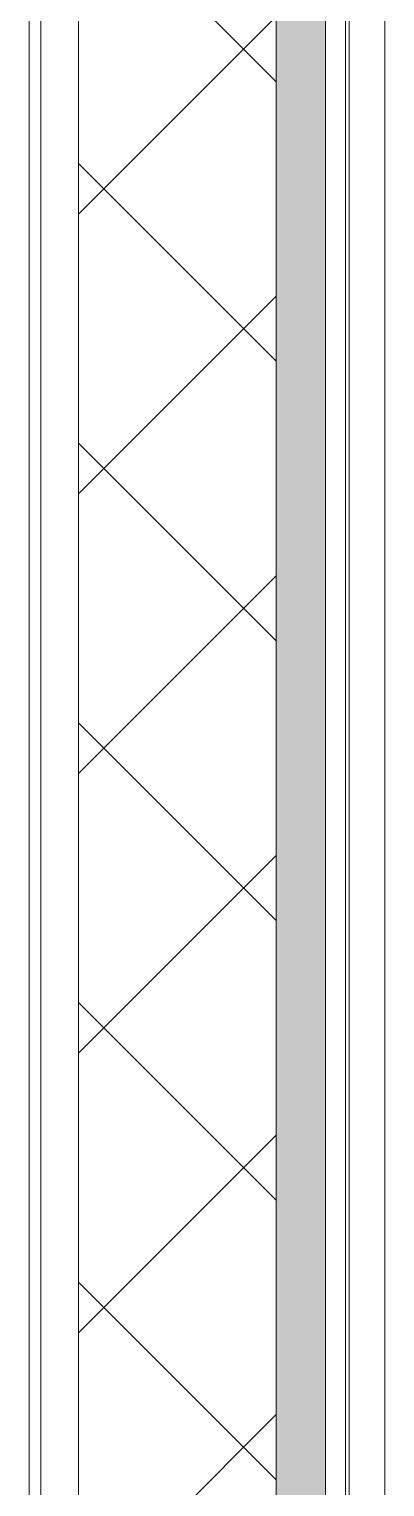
# Model space of a CAD drawing. Header units: millimetres. Extents: x -10438 to 68527, y -5058 to 44223.
# Drawn here: x 44015 to 44195, y 7192 to 7930 of the extents above; entities that cross this region are included whole.
import ezdxf

# ---------------------------------------------------------------- set-up
doc = ezdxf.new("R2010")
doc.units = ezdxf.units.MM
for name, color, linetype, lineweight in [('Стены внутренние', 7, 'Continuous', 18), ('Стены отделка', 7, 'Continuous', 30), ('Стены штриховка', 7, 'Continuous', 9)]:
    doc.layers.add(name, color=color, linetype=linetype, lineweight=lineweight)

msp = doc.modelspace()

# ---------------------------------------------------------------- hatches: boundary and pattern name
at = {"layer": 'Стены внутренние'}
msp.add_hatch(color=256, dxfattribs=at).paths.add_polyline_path([(44165, 5422.057), (44165, 8627.057), (44140, 8627.057), (44140, 5422.057)])
at = {"layer": 'Стены внутренние', "lineweight": 9, "true_color": 0x0000ff}
h = msp.add_hatch(dxfattribs=at)
h.set_pattern_fill('FP_2', color=5, style=0, pattern_type=2)
h.set_pattern_definition([(45, (0, 0), (-70.71068, 70.71068), []), (135, (0, 0), (-70.71068, -70.71068), [])])
h.paths.add_polyline_path([(44120.856, 5422.057), (44140, 5422.057), (44140, 8602.057), (44040, 8602.057), (44040, 5422.057)])

# ---------------------------------------------------------------- linework, layer by layer
at = {"layer": 'Стены отделка', "lineweight": 9}
for p, q in [((44195, 3425), (44195, 8657.057)), ((44177, 8637.057), (44177, 3425)), ((44015, 8477.057), (44015, 5422.057)), ((44021, 8477.057), (44021, 5420))]:
    msp.add_line(p, q, dxfattribs=at)
at = {"layer": 'Стены штриховка'}
for p, q in [((44175, 8639.057), (44175, 3425)), ((44165, 8627.057), (44165, 5422.057)), ((44140, 8602.057), (44140, 5422.057)), ((44040, 8502.057), (44040, 5422.057))]:
    msp.add_line(p, q, dxfattribs=at)

doc.saveas('drawing.dxf')
